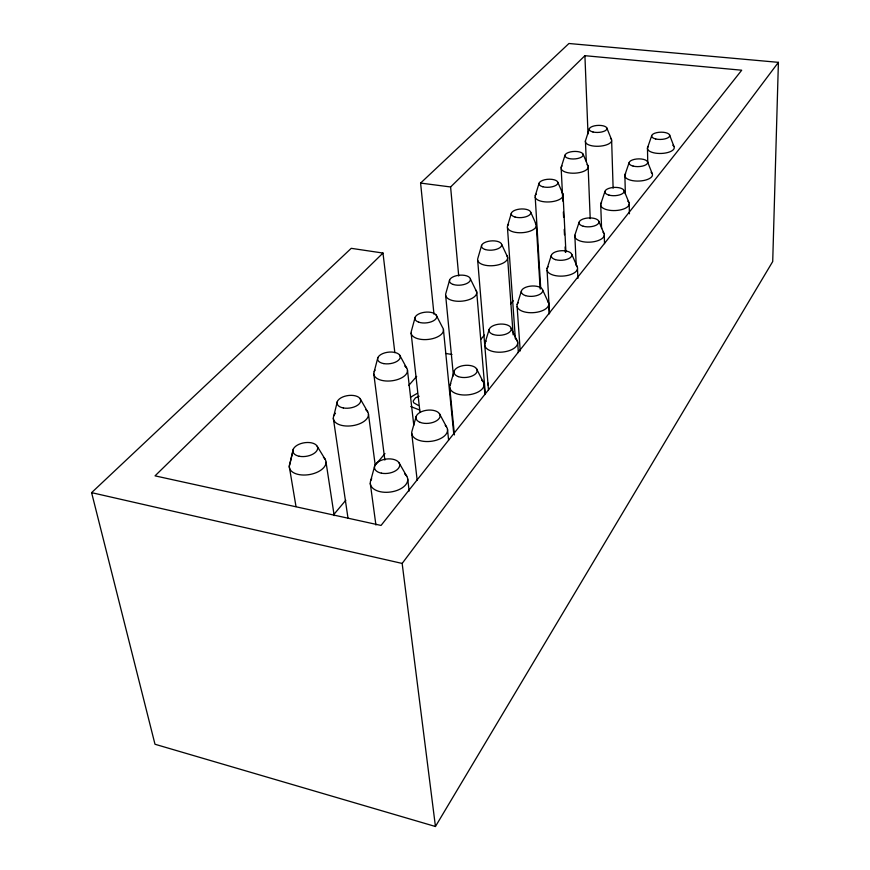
<?xml version="1.0" encoding="UTF-8"?>
<svg xmlns="http://www.w3.org/2000/svg" width="870" height="870" viewBox="0 0 870 870"><rect width="100%" height="100%" fill="white"/><g stroke="black" fill="none" stroke-linecap="round" stroke-linejoin="round"><path stroke-width="1.3" d="M433.978 314.222L420.591 183.081L568.936 43.5L778.4 62.346L772.712 261.544L435.446 826.5L154.99 744.252L91.6 492.648L351.241 248.331L382.985 253.05L394.839 352.676M292.896 450.943L289.275 466.494L296.007 506.59M293.32 449.105L289.906 463.732A18.553 10.309 -9.4 0 0 310.188 474.444A18.553 10.309 -9.4 0 0 323.422 457.294M333.83 415.751L337.375 401.44M374.198 371.664L377.841 357.668M370.729 480.555L374.752 465.733M415.142 317.311L411.412 330.991A16.258 8.102 -5.9 0 0 428.442 339.409A16.258 8.102 -5.9 0 0 442.547 327.479L436.12 314.951M449.627 279.999L445.853 293.375A15.627 7.515 -5.1 0 0 462.579 301.096A15.627 7.515 -5.1 0 0 475.77 290.047M416.197 416.371L412.065 430.867A17.998 9.929 -6.3 0 0 432.488 441.112A17.998 9.929 -6.3 0 0 445.212 425.365M481.621 245.383L477.804 258.477A15.062 6.982 -4.4 0 0 494.225 265.578A15.062 6.982 -4.4 0 0 506.601 255.301M449.997 385.29L454.183 371.099M507.525 226.004L511.364 213.204M484.916 343.313L489.157 329.436M535.246 195.728L539.096 183.2M517.171 304.543L521.434 290.982M561.161 167.421L565.011 155.165M586.26 161.091L585.434 140.897L589.284 128.901M547.067 268.623L551.33 255.356M576.212 265.219L574.831 235.248L579.105 222.274M604.954 191.465L600.702 204.156L601.583 228.592M629.097 162.701L624.867 175.12L625.367 193.934M651.684 135.796L647.476 147.943L647.748 162.755M435.446 826.5L402.157 563.434L778.4 62.346M333.601 514.779L345.792 500.261M375.394 464.993L384.964 453.585M480.936 339.246L484.427 335.08M510.614 303.88L513.235 300.759M408.726 385.497L416.665 376.384M382.985 253.05L155.034 475.857L381.049 525.437L741.708 70.209L584.912 55.691L450.606 186.963L458.718 275.997M410.422 397.296L417.469 393.251M419.133 396.241L415.512 397.818L413.163 401.037L413.674 402.756L418.459 405.496M420.591 183.081L450.606 186.963M445.538 353.405L451.965 354.503M91.6 492.648L402.157 563.434M419.721 410.031L410.738 406.551M317.213 446.31L325.326 459.556M399.08 462.862L406.779 476.271M360.213 398.808L367.695 411.825M399.711 355.178L406.627 367.945M439.426 413.663L446.506 426.844M476.423 368.543L482.97 381.484M470.409 278.987L476.695 291.896L485.34 393.925M511.179 328.403L517.606 341.79L518.357 352.567M501.653 244.394L507.558 257.02L513.148 334.852M542.641 289.96L548.644 303.043L549.264 313.809M530.722 212.236L536.268 224.569L540.15 288.992M571.764 254.355L577.397 267.144M557.811 182.243L563.042 194.314L565.913 252.072M598.821 221.284L604.117 233.791M583.128 154.218L588.066 166.029M624.018 190.497L629.01 202.721M606.836 127.977L611.512 139.526M647.53 161.755L652.25 173.717M669.53 134.861L674 146.562M326.032 462.155L334.189 515.627M333.33 418.285L348.022 518.335M370.283 483.426L375.916 525.001M368.467 414.196L375.253 465.406M373.806 373.98L384.855 460.078M407.704 478.968L409.15 491.05M411.749 433.488L417.187 480.338M407.464 370.131L413.805 425.289M411.129 333.134L419.982 412.413M447.495 429.301L448.594 440.122M443.428 329.491L453.803 434.304M449.779 387.683L454.444 434.913M445.647 295.354L453.444 375.905M484.003 383.735L484.916 394.534M477.673 260.315L488.494 389.988M507.46 227.712L515.29 337.756M517.128 306.588L520.216 350.991M535.235 197.316L540.727 288.644M547.078 270.505L549.546 313.537M561.204 168.9L562.814 201.177M563.347 211.943L563.619 217.315M564.228 229.43L564.489 234.802M565.098 246.906L565.369 252.289M577.484 269.026L577.908 278.454M584.912 55.691L588.011 133.947M588.163 167.508L590.208 218.685M604.258 235.542L604.541 243.622M611.654 140.918L613.122 188.148M629.184 204.352L629.423 213.781M672.847 145.246A13.42 5.47 -1.7 0 1 661.733 153.435A13.42 5.47 -1.7 0 1 648.183 146.53M610.501 138.243A13.18 5.318 -2.7 0 1 600.67 146.106A13.18 5.318 -2.7 0 1 585.434 140.897M404.648 473.922A18.846 10.821 -7.6 0 1 390.771 491.985A18.846 10.821 -7.6 0 1 371.707 478.663M651.097 172.303A13.855 5.84 -2 0 1 639.396 181.036A13.855 5.84 -2 0 1 625.628 173.608M587.065 164.658A13.605 5.677 -3 0 1 574.918 173.173A13.605 5.677 -3 0 1 562.031 165.942M627.868 201.209A14.311 6.253 -2.3 0 1 615.525 210.54A14.311 6.253 -2.3 0 1 601.551 202.536M562.042 192.835A14.05 6.068 -3.4 0 1 549.242 201.938A14.05 6.068 -3.4 0 1 536.192 194.151M602.986 232.159A14.801 6.721 -2.7 0 1 591.861 242.001A14.801 6.721 -2.7 0 1 574.831 235.248M535.289 222.981A14.54 6.503 -3.8 0 1 521.75 232.714A14.54 6.503 -3.8 0 1 508.558 224.319M576.288 265.383A15.334 7.221 -3.1 0 1 562.455 276.105A15.334 7.221 -3.1 0 1 548.078 266.753M488.07 385.105A14.344 7.612 -4.4 0 1 488.179 383.104M365.781 409.759A17.704 9.494 -8 0 1 362.649 422.276A17.704 9.494 -8 0 1 339.985 424.908A17.704 9.494 -8 0 1 335.483 413.272M481.665 380.136A17.237 9.135 -5.2 0 1 468.495 394.806A17.237 9.135 -5.2 0 1 450.78 383.692M404.713 366.053A16.943 8.765 -6.8 0 1 392.25 380.755A16.943 8.765 -6.8 0 1 375.079 370.12M515.236 338.484A16.541 8.428 -4.4 0 1 502.327 352.089A16.541 8.428 -4.4 0 1 486.145 341.138M547.545 301.14A15.91 7.786 -3.7 0 1 532.864 312.689A15.91 7.786 -3.7 0 1 518.292 302.532M592.97 131.99A8.874 3.523 -2.7 0 0 606.923 128.89A8.874 3.523 -2.7 0 0 594.406 125.856A8.874 3.523 -2.7 0 0 592.97 131.99M655.708 138.972A9.037 3.621 -1.8 0 0 669.704 135.807A9.037 3.621 -1.8 0 0 656.654 132.675A9.037 3.621 -1.8 0 0 655.708 138.972M299.236 456.261A12.506 6.851 -9.3 0 0 317.68 448.039A12.506 6.851 -9.3 0 0 298.954 444.32A12.506 6.851 -9.3 0 0 299.236 456.261M381.408 473.171A12.702 7.188 -7.6 0 0 399.7 464.656A12.702 7.188 -7.6 0 0 380.157 460.774A12.702 7.188 -7.6 0 0 381.408 473.171M568.708 158.481A9.157 3.763 -3 0 0 583.183 155.197A9.157 3.763 -3 0 0 570.394 151.924A9.157 3.763 -3 0 0 568.708 158.481M633.153 166.105A9.32 3.871 -2 0 0 647.671 162.755A9.32 3.871 -2 0 0 634.317 159.384A9.32 3.871 -2 0 0 633.153 166.105M542.793 186.767A9.461 4.024 -3.4 0 0 557.833 183.298A9.461 4.024 -3.4 0 0 544.75 179.742A9.461 4.024 -3.4 0 0 542.793 186.767M609.033 195.13A9.635 4.143 -2.3 0 0 624.127 191.574A9.635 4.143 -2.3 0 0 610.457 187.92A9.635 4.143 -2.3 0 0 609.033 195.13M515.051 217.043A9.787 4.306 -3.9 0 0 530.711 213.357A9.787 4.306 -3.9 0 0 517.324 209.507A9.787 4.306 -3.9 0 0 515.051 217.043M583.194 226.222A9.961 4.448 -2.7 0 0 598.908 222.448A9.961 4.448 -2.7 0 0 584.89 218.479A9.961 4.448 -2.7 0 0 583.194 226.222M485.286 249.538A10.146 4.633 -4.4 0 0 501.609 245.612A10.146 4.633 -4.4 0 0 487.918 241.425A10.146 4.633 -4.4 0 0 485.286 249.538M555.441 259.63A10.331 4.796 -3.2 0 0 571.818 255.606A10.331 4.796 -3.2 0 0 557.452 251.289A10.331 4.796 -3.2 0 0 555.441 259.63M343.335 407.954A11.93 6.307 -7.9 0 0 360.724 400.385A11.93 6.307 -7.9 0 0 342.595 397.046A11.93 6.307 -7.9 0 0 343.335 407.954M420.199 422.385A12.126 6.59 -6.3 0 0 439.915 417.034A12.126 6.59 -6.3 0 0 424.005 410.814A12.126 6.59 -6.3 0 0 420.199 422.385M383.822 363.616A11.419 5.818 -6.8 0 0 400.265 356.624A11.419 5.818 -6.8 0 0 382.702 353.611A11.419 5.818 -6.8 0 0 383.822 363.616M458.24 376.59A11.614 6.068 -5.2 0 0 477.01 371.642A11.614 6.068 -5.2 0 0 461.502 365.987A11.614 6.068 -5.2 0 0 458.24 376.59M418.742 322.183A10.951 5.372 -5.8 0 0 436.555 317.702A10.951 5.372 -5.8 0 0 422.211 312.721A10.951 5.372 -5.8 0 0 418.742 322.183M493.236 334.482A11.147 5.59 -4.4 0 0 511.136 329.871A11.147 5.59 -4.4 0 0 496.03 324.717A11.147 5.59 -4.4 0 0 493.236 334.482M453.27 284.479A10.527 4.981 -5 0 0 470.311 280.292A10.527 4.981 -5 0 0 456.293 275.736A10.527 4.981 -5 0 0 453.27 284.479M525.534 295.615A10.723 5.166 -3.7 0 0 542.641 291.309A10.723 5.166 -3.7 0 0 527.916 286.6A10.723 5.166 -3.7 0 0 525.534 295.615"/></g></svg>
